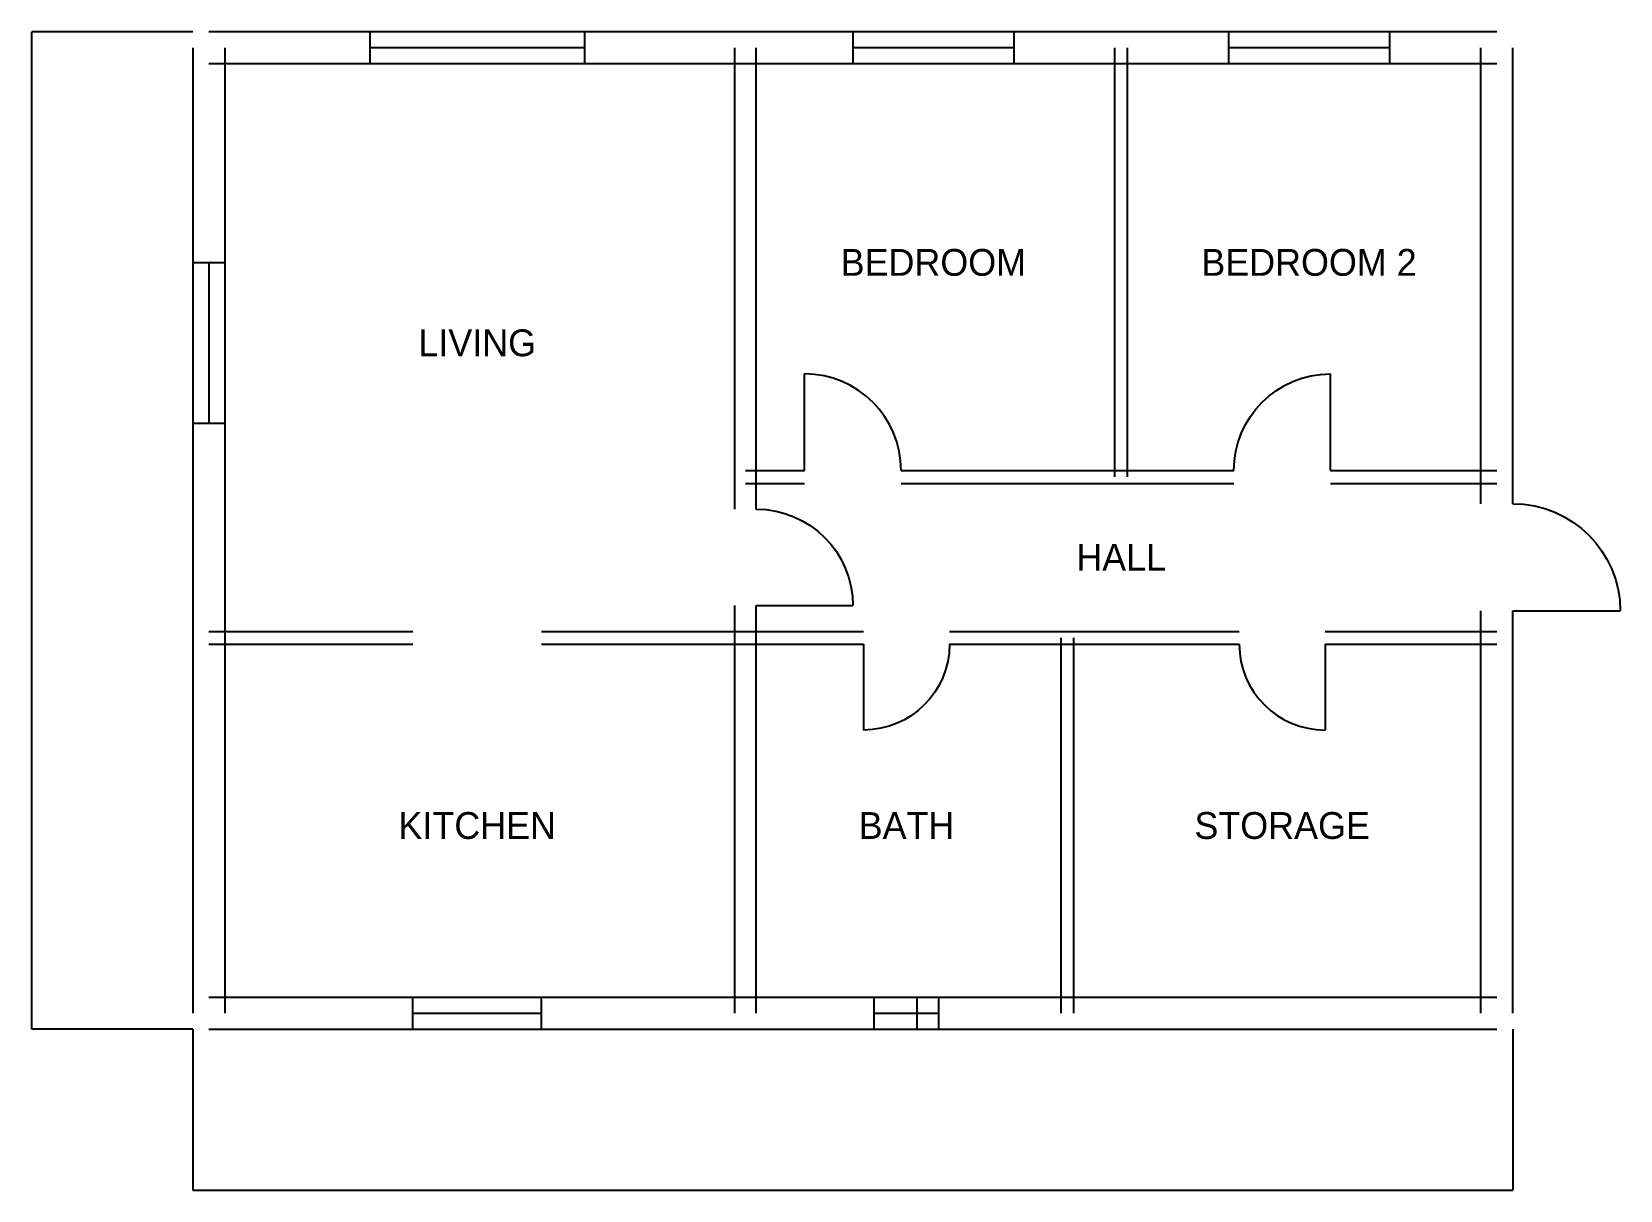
# Model space of a CAD drawing. Header units: millimetres. Extents: x -1650 to 13150, y -1650 to 9150.
import ezdxf
from ezdxf.enums import TextEntityAlignment as Align

# ---------------------------------------------------------------- set-up
doc = ezdxf.new("R2010")
doc.units = ezdxf.units.MM
for name, color, linetype in [('A-ANNO-DIMS', 7, 'Continuous'), ('A-AREA-IDEN', 7, 'Continuous'), ('A-DOOR', 7, 'Continuous'), ('A-GLAZ', 7, 'Continuous'), ('A-WALL', 7, 'Continuous')]:
    doc.layers.add(name, color=color, linetype=linetype)
doc.styles.add('OpenSansCondensed-Light', font='OpenSansCondensed-Light.ttf')
doc.dimstyles.new('EZDXF', dxfattribs={"dimtxt": 0.25, "dimasz": 0.175, "dimexe": 0.375, "dimexo": 0.125, "dimgap": 0.1, "dimtad": 1, "dimlfac": 100, "dimzin": 12, "dimdsep": 46, "dimtxsty": 'OpenSansCondensed-Light', "dimblk": 'ARCHTICK', "dimcen": 2.5, "dimazin": 3, "dimtfac": 0.5, "dimtmove": 2, "dimatfit": 3})

# ---------------------------------------------------------------- blocks, each defined once
blk = doc.blocks.new('DOOR_SWING')
blk.add_line((0, 0), (0, 1))
blk.add_arc((0, 0), 1, 0, 90)
blk = doc.blocks.new('WINDOW_3L')
for p, q in [((0, 0.5), (1, 0.5)), ((0, -0.5), (0, 0.5)), ((1, -0.5), (1, 0.5)), ((0, 0), (1, 0)), ((0, -0.5), (1, -0.5))]:
    blk.add_line(p, q)
blk = doc.blocks.new('_ARCHTICK')
at = {"color": 0, "linetype": 'BYBLOCK', "const_width": 0.15}
blk.add_lwpolyline([(-0.5, -0.5), (0.5, 0.5)], dxfattribs=at)

msp = doc.modelspace()

# ---------------------------------------------------------------- linework, layer by layer
at = {"layer": 'A-WALL', "color": 7}
for p, q in [((1500, 9150), (0, 9150)), ((6000, 9150), (3500, 9150)), ((9500, 9150), (7500, 9150)), ((12000, 9150), (11000, 9150)), ((-150, 9000), (-150, 7000)), ((150, 9000), (150, 7000)), ((4900, 4700), (4900, 9000)), ((5100, 4700), (5100, 9000)), ((8440, 5000), (8440, 9000)), ((8560, 5000), (8560, 9000)), ((11850, 4750), (11850, 9000)), ((12150, 4750), (12150, 9000)), ((1500, 8850), (0, 8850)), ((6000, 8850), (3500, 8850)), ((9500, 8850), (7500, 8850)), ((12000, 8850), (11000, 8850)), ((-150, 5500), (-150, 0)), ((150, 5500), (150, 0)), ((5000, 5060), (5550, 5060)), ((6450, 5060), (9550, 5060)), ((10450, 5060), (12000, 5060)), ((5000, 4940), (5550, 4940)), ((6450, 4940), (9550, 4940)), ((10450, 4940), (12000, 4940)), ((4900, 0), (4900, 3800)), ((5100, 0), (5100, 3800)), ((11850, 0), (11850, 3750)), ((12150, 0), (12150, 3750)), ((0, 3560), (1900, 3560)), ((3100, 3560), (6100, 3560)), ((6900, 3560), (9600, 3560)), ((10400, 3560), (12000, 3560)), ((0, 3440), (1900, 3440)), ((3100, 3440), (6100, 3440)), ((6900, 3440), (9600, 3440)), ((7940, 0), (7940, 3500)), ((8060, 0), (8060, 3500)), ((10400, 3440), (12000, 3440)), ((0, 150), (1900, 150)), ((3100, 150), (6200, 150)), ((6800, 150), (12000, 150)), ((0, -150), (1900, -150)), ((3100, -150), (6200, -150)), ((6800, -150), (12000, -150))]:
    msp.add_line(p, q, dxfattribs=at)

# ---------------------------------------------------------------- block references
at = {"layer": 'A-DOOR'}
for p, xscale, yscale in [((5550, 5060), 900, 900), ((6100, 3440), 800, -800)]:
    msp.add_blockref('DOOR_SWING', p, dxfattribs=dict(at, xscale=xscale, yscale=yscale))
for p, xscale, yscale, rotation in [((10450, 5060), 900, -900, -180), ((12150, 3750), 1000, -1000, 90), ((5100, 3800), 900, -900, 90), ((10400, 3440), 800, 800, -180)]:
    msp.add_blockref('DOOR_SWING', p, dxfattribs=dict(at, xscale=xscale, yscale=yscale, rotation=rotation))
at = {"layer": 'A-GLAZ', "yscale": 300}
for p, xscale, rotation in [((3500, 9000), 2000, 180), ((7500, 9000), 1500, 180), ((11000, 9000), 1500, 180), ((0, 7000), 1500, -90)]:
    msp.add_blockref('WINDOW_3L', p, dxfattribs=dict(at, xscale=xscale, rotation=rotation))
for p, xscale in [((1900, 0), 1200), ((6200, 0), 600)]:
    msp.add_blockref('WINDOW_3L', p, dxfattribs=dict(at, xscale=xscale))

# ---------------------------------------------------------------- texts
at = {"layer": 'A-AREA-IDEN'}
for s, p in [('BEDROOM', (6750, 7000)), ('BEDROOM 2', (10250, 7000)), ('LIVING', (2500, 6250)), ('HALL', (8500, 4250)), ('KITCHEN', (2500, 1750)), ('BATH', (6500, 1750)), ('STORAGE', (10000, 1750))]:
    msp.add_text(s, height=250, dxfattribs=at).set_placement(p, align=Align.MIDDLE_CENTER)

# ---------------------------------------------------------------- dimensions: what is measured, and where the dimension line sits
at = {"layer": 'A-ANNO-DIMS'}
for base, p1, p2 in [((-1650, -150), (-150, -150), (-150, 9150)), ((6600, -150), (6000, -150), (6000, 150))]:
    msp.add_linear_dim(base=base, p1=p1, p2=p2, angle=90, dimstyle='EZDXF', dxfattribs=at).render()
msp.add_linear_dim(base=(-150, -1650), p1=(-150, -150), p2=(12150, -150), dimstyle='EZDXF', dxfattribs=at).render()

doc.saveas('drawing.dxf')
